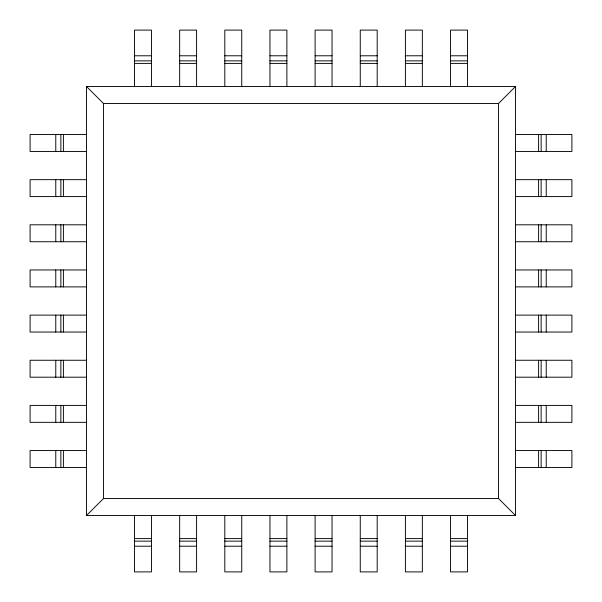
<?xml version="1.0" encoding="UTF-8"?>
<svg xmlns="http://www.w3.org/2000/svg" width="602" height="602" viewBox="0 0 602 602"><rect width="100%" height="100%" fill="white"/><g stroke="black" fill="none" stroke-linecap="round" stroke-linejoin="round"><path stroke-width="0.9" d="M86.537 515.462L103.469 498.531L498.531 498.531L515.462 515.462L86.537 515.462L86.537 86.537L515.462 86.537L515.462 515.462M86.537 86.537L103.469 103.469L498.531 103.469L515.462 86.537M134.509 55.783L151.441 55.783M179.659 55.783L196.591 55.783M224.809 55.783L241.741 55.783M269.959 55.783L286.891 55.783M315.109 55.783L332.041 55.783M360.259 55.783L377.191 55.783M405.409 55.783L422.341 55.783M450.559 55.783L467.491 55.783M134.509 60.862L151.441 60.862M179.659 60.862L196.591 60.862M224.809 60.862L241.741 60.862M269.959 60.862L286.891 60.862M315.109 60.862L332.041 60.862M360.259 60.862L377.191 60.862M405.409 60.862L422.341 60.862M450.559 60.862L467.491 60.862M134.509 63.398L151.441 63.398M179.659 63.398L196.591 63.398M224.809 63.398L241.741 63.398M269.959 63.398L286.891 63.398M315.109 63.398L332.041 63.398M360.259 63.398L377.191 63.398M405.409 63.398L422.341 63.398M450.559 63.398L467.491 63.398M86.537 134.509L30.1 134.509L30.1 151.441L86.537 151.441M515.462 134.509L571.9 134.509L571.9 151.441L515.462 151.441M86.537 179.659L30.1 179.659L30.1 196.591L86.537 196.591M515.462 179.659L571.9 179.659L571.9 196.591L515.462 196.591M86.537 224.809L30.1 224.809L30.1 241.741L86.537 241.741M515.462 224.809L571.9 224.809L571.9 241.741L515.462 241.741M86.537 269.959L30.1 269.959L30.1 286.891L86.537 286.891M515.462 269.959L571.9 269.959L571.9 286.891L515.462 286.891M86.537 315.109L30.1 315.109L30.1 332.041L86.537 332.041M515.462 315.109L571.9 315.109L571.9 332.041L515.462 332.041M86.537 360.259L30.1 360.259L30.1 377.191L86.537 377.191M515.462 360.259L571.9 360.259L571.9 377.191L515.462 377.191M86.537 405.409L30.1 405.409L30.1 422.341L86.537 422.341M515.462 405.409L571.9 405.409L571.9 422.341L515.462 422.341M86.537 450.559L30.1 450.559L30.1 467.491L86.537 467.491M515.462 450.559L571.9 450.559L571.9 467.491L515.462 467.491M134.509 538.602L151.441 538.602M179.659 538.602L196.591 538.602M224.809 538.602L241.741 538.602M269.959 538.602L286.891 538.602M315.109 538.602L332.041 538.602M360.259 538.602L377.191 538.602M405.409 538.602L422.341 538.602M450.559 538.602L467.491 538.602M134.509 541.138L151.441 541.138M179.659 541.138L196.591 541.138M224.809 541.138L241.741 541.138M269.959 541.138L286.891 541.138M315.109 541.138L332.041 541.138M360.259 541.138L377.191 541.138M405.409 541.138L422.341 541.138M450.559 541.138L467.491 541.138M134.509 546.217L151.441 546.217M179.659 546.217L196.591 546.217M224.809 546.217L241.741 546.217M269.959 546.217L286.891 546.217M315.109 546.217L332.041 546.217M360.259 546.217L377.191 546.217M405.409 546.217L422.341 546.217M450.559 546.217L467.491 546.217M546.225 134.509L546.225 151.441M546.225 179.659L546.225 196.591M546.225 224.809L546.225 241.741M546.225 269.959L546.225 286.891M546.225 315.109L546.225 332.041M546.225 360.259L546.225 377.191M546.225 405.409L546.225 422.341M546.225 450.559L546.225 467.491M541.145 134.509L541.145 151.441M541.145 179.659L541.145 196.591M541.145 224.809L541.145 241.741M541.145 269.959L541.145 286.891M541.145 315.109L541.145 332.041M541.145 360.259L541.145 377.191M541.145 405.409L541.145 422.341M541.145 450.559L541.145 467.491M538.602 134.509L538.602 151.441M538.602 179.659L538.602 196.591M538.602 224.809L538.602 241.741M538.602 269.959L538.602 286.891M538.602 315.109L538.602 332.041M538.602 360.259L538.602 377.191M538.602 405.409L538.602 422.341M538.602 450.559L538.602 467.491M498.531 103.469L498.531 498.531M467.491 86.537L467.491 30.1L450.559 30.1L450.559 86.537M467.491 515.462L467.491 571.9L450.559 571.9L450.559 515.462M422.341 86.537L422.341 30.1L405.409 30.1L405.409 86.537M422.341 515.462L422.341 571.9L405.409 571.9L405.409 515.462M377.191 86.537L377.191 30.1L360.259 30.1L360.259 86.537M377.191 515.462L377.191 571.9L360.259 571.9L360.259 515.462M332.041 86.537L332.041 30.1L315.109 30.1L315.109 86.537M332.041 515.462L332.041 571.9L315.109 571.9L315.109 515.462M286.891 86.537L286.891 30.1L269.959 30.1L269.959 86.537M286.891 515.462L286.891 571.9L269.959 571.9L269.959 515.462M241.741 86.537L241.741 30.1L224.809 30.1L224.809 86.537M241.741 515.462L241.741 571.9L224.809 571.9L224.809 515.462M196.591 86.537L196.591 30.1L179.659 30.1L179.659 86.537M196.591 515.462L196.591 571.9L179.659 571.9L179.659 515.462M151.441 86.537L151.441 30.1L134.509 30.1L134.509 86.537M151.441 515.462L151.441 571.9L134.509 571.9L134.509 515.462M103.469 103.469L103.469 498.531M63.398 134.509L63.398 151.441M63.398 179.659L63.398 196.591M63.398 224.809L63.398 241.741M63.398 269.959L63.398 286.891M63.398 315.109L63.398 332.041M63.398 360.259L63.398 377.191M63.398 405.409L63.398 422.341M63.398 450.559L63.398 467.491M60.855 134.509L60.855 151.441M60.855 179.659L60.855 196.591M60.855 224.809L60.855 241.741M60.855 269.959L60.855 286.891M60.855 315.109L60.855 332.041M60.855 360.259L60.855 377.191M60.855 405.409L60.855 422.341M60.855 450.559L60.855 467.491M55.775 134.509L55.775 151.441M55.775 179.659L55.775 196.591M55.775 224.809L55.775 241.741M55.775 269.959L55.775 286.891M55.775 315.109L55.775 332.041M55.775 360.259L55.775 377.191M55.775 405.409L55.775 422.341M55.775 450.559L55.775 467.491"/></g></svg>
